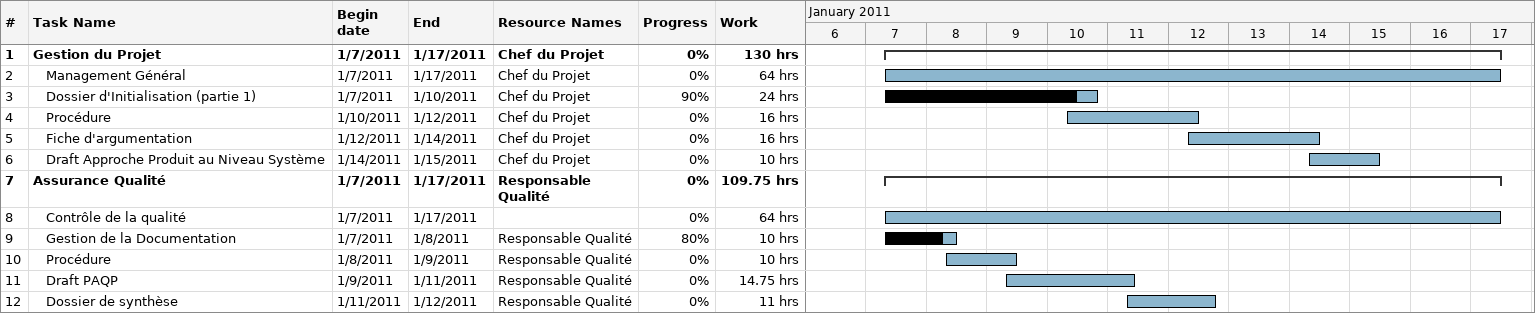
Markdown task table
| ID | Level | Task | Start | Finish | Resources | % complete | Work (h) |
|---|---|---|---|---|---|---|---|
| 1 | 1 | **Gestion du Projet** | 2011-01-07 | 2011-01-17 | Chef du Projet | 0 | 130 |
| 2 | 2 | Management Général | 2011-01-07 | 2011-01-17 | Chef du Projet | 0 | 64 |
| 3 | 2 | Dossier d'Initialisation (partie 1) | 2011-01-07 | 2011-01-10 | Chef du Projet | 90 | 24 |
| 4 | 2 | Procédure | 2011-01-10 | 2011-01-12 | Chef du Projet | 0 | 16 |
| 5 | 2 | Fiche d'argumentation | 2011-01-12 | 2011-01-14 | Chef du Projet | 0 | 16 |
| 6 | 2 | Draft Approche Produit au Niveau Système | 2011-01-14 | 2011-01-15 | Chef du Projet | 0 | 10 |
| 7 | 1 | **Assurance Qualité** | 2011-01-07 | 2011-01-17 | Responsable Qualité | 0 | 109.75 |
| 8 | 2 | Contrôle de la qualité | 2011-01-07 | 2011-01-17 |  | 0 | 64 |
| 9 | 2 | Gestion de la Documentation | 2011-01-07 | 2011-01-08 | Responsable Qualité | 80 | 10 |
| 10 | 2 | Procédure | 2011-01-08 | 2011-01-09 | Responsable Qualité | 0 | 10 |
| 11 | 2 | Draft PAQP | 2011-01-09 | 2011-01-11 | Responsable Qualité | 0 | 14.75 |
| 12 | 2 | Dossier de synthèse | 2011-01-11 | 2011-01-12 | Responsable Qualité | 0 | 11 |
